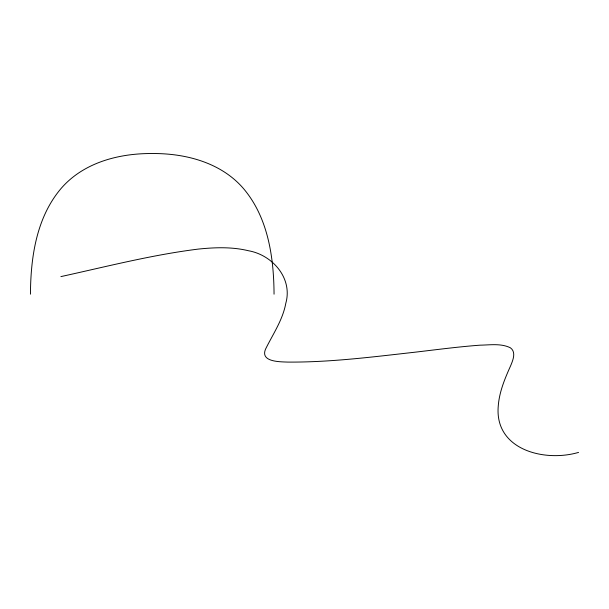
<?xml version="1.0" encoding="UTF-8"?>
<svg xmlns="http://www.w3.org/2000/svg" width="609" height="609" viewBox="0 0 609 609"><rect width="100%" height="100%" fill="white"/><g stroke="black" fill="none" stroke-linecap="round" stroke-linejoin="round"><path stroke-width="0.91" d="M30.45 294.177C30.671 257.379 36.365 217.74 60.9 188.699C83.273 162.542 118.991 153.262 152.25 153.537C185.509 153.262 221.227 162.542 243.6 188.699C268.135 217.74 273.829 257.379 274.05 294.177M60.9 276.6C106.552 266.597 151.991 254.836 198.443 249.073C215.068 247.368 232.098 246.759 248.457 250.741C272.474 254.95 292.914 278.252 285.804 303.29C282.728 320.09 272.84 334.257 265.463 349.307C260.241 362.058 279.988 361.761 287.646 362.089C330.093 362.401 372.327 356.965 414.432 352.261C436.326 349.711 458.189 346.78 480.174 345.166C490.192 345.006 501.093 343.194 510.411 347.808C516.402 352.116 512.9 360.284 510.662 365.704C504.93 378.493 499.365 391.663 498.276 405.792C494.165 449.861 544.499 462.398 578.55 452.403"/></g></svg>
